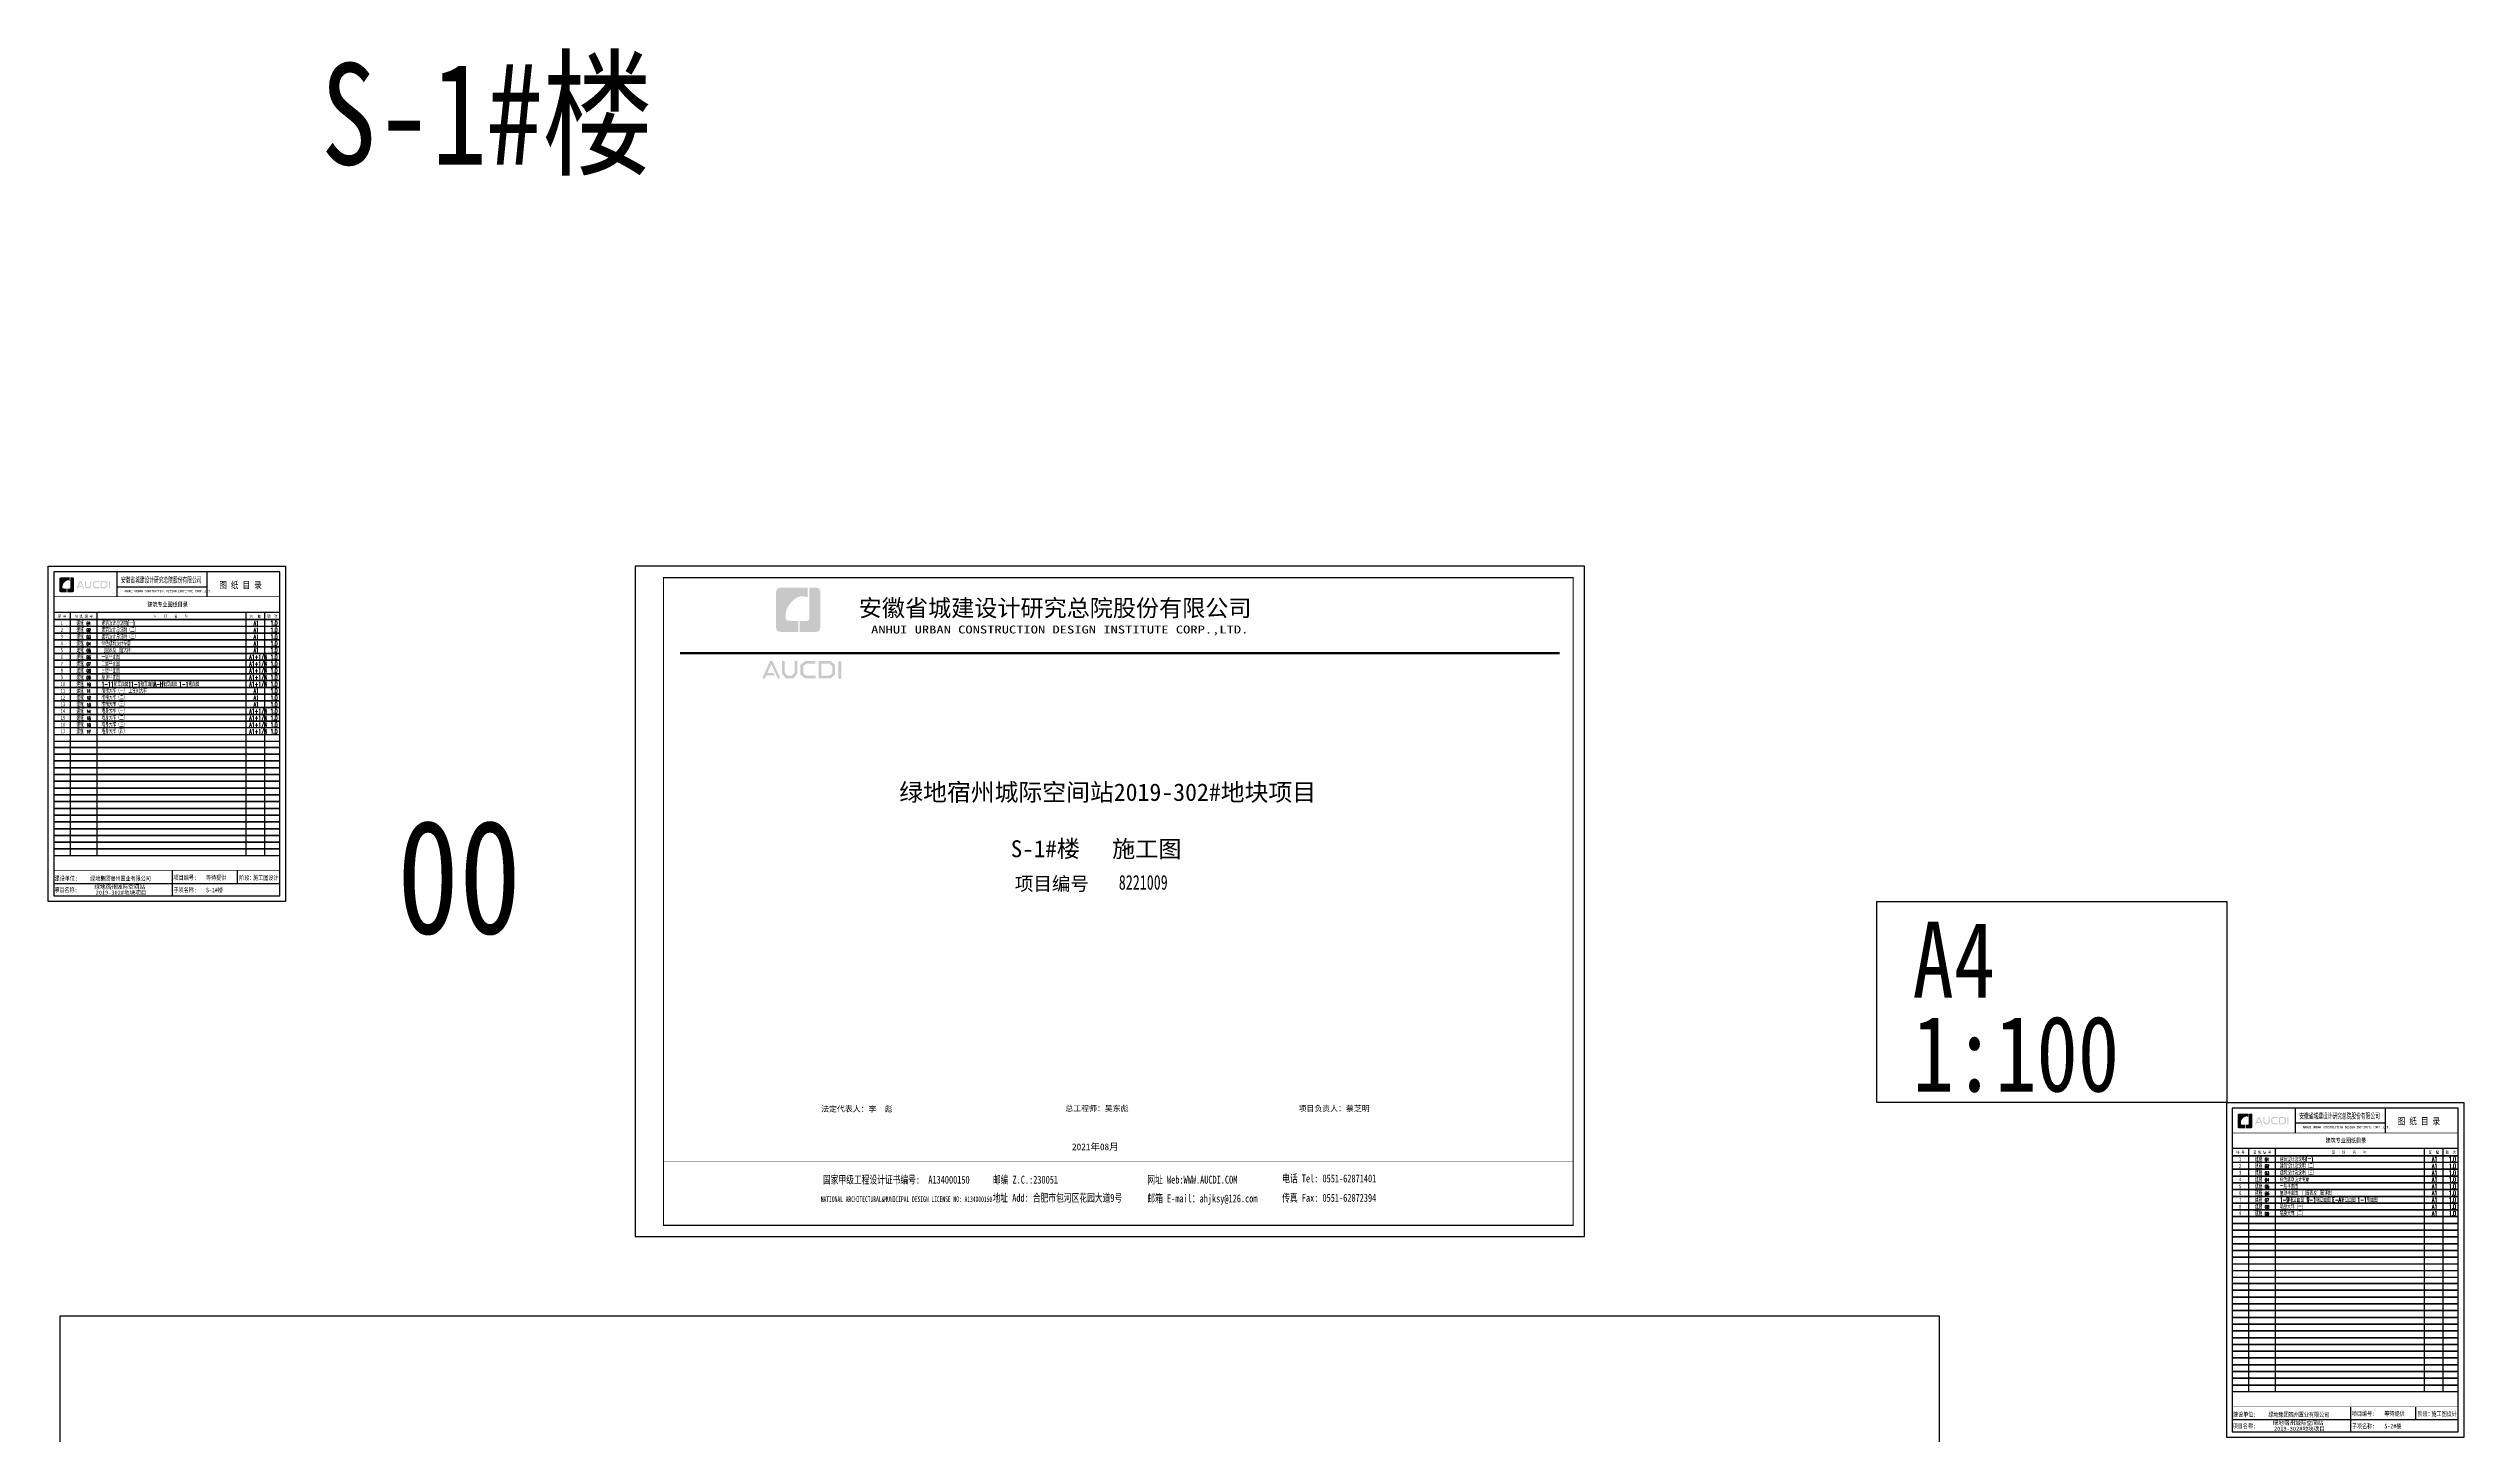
# Model space of a CAD drawing. Extents: x 1188826 to 1909461, y 608442 to 1651179.
# Drawn here: x 1226965 to 1440959, y 1528310 to 1651179 of the extents above; entities that cross this region are included whole.
import ezdxf
from ezdxf.enums import TextEntityAlignment as Align

# ---------------------------------------------------------------- set-up
doc = ezdxf.new("R2010")
doc.units = 0
doc.header["$LTSCALE"] = 1000
doc.header["$MEASUREMENT"] = 0
for name, color, linetype in [('C-Sheet-图框', 101, 'Continuous'), ('PUB_TEXT', 4, 'Continuous'), ('text', 7, 'Continuous'), ('图框', 140, 'Continuous'), ('图签文字', 147, 'Continuous')]:
    doc.layers.add(name, color=color, linetype=linetype)
doc.layers.add('DIM_MODI', color=1, linetype='Continuous', plot=False)
doc.layers.add('图签', color=147, linetype='Continuous', lineweight=18)
doc.styles.add('_HZTXT', font='txt.shx', dxfattribs={"width": 0.8, "bigfont": 'hztxt.shx'})
doc.styles.add('DIM_FONT', font='SIMPLEX.shx', dxfattribs={"width": 0.56})
doc.styles.add('HT', font='simhei.ttf')
doc.styles.add('STYLE111', font='simhei.ttf', dxfattribs={"width": 0.7})
doc.styles.add('宋体', font='', dxfattribs={"height": 50})
doc.styles.add('建筑图签-1', font='simhei.ttf', dxfattribs={"width": 0.7})
doc.styles.add('黑体', font='simhei.ttf')
doc.styles.get('宋体').set_extended_font_data('SimSun')

# ---------------------------------------------------------------- blocks, each defined once
blk = doc.blocks.new('院标5')
h = blk.add_hatch(color=150)
h.dxf.hatch_style = 1
h.set_gradient(color1=(33, 113, 253), color2=(33, 113, 253), tint=1, name='INVCURVED')
edge = h.paths.add_edge_path()
edge.add_spline(control_points=[(145923, 117120), (145941, 117121), (145949, 117120), (145976, 117120), (145976, 117120), (145976, 117120), (146652, 117120), (146652, 117120), (146652, 117120), (146652, 117120), (146652, 116145), (146652, 116145), (146652, 116145), (146652, 116145), (145129, 116145), (145129, 116145), (145129, 116145), (144888, 116145), (144693, 116317), (144693, 116581), (144693, 116581), (144693, 116581), (144693, 119627), (144693, 119627), (144693, 119627), (144693, 119868), (144860, 120063), (145129, 120063), (145129, 120063), (145129, 120063), (147494, 120063), (147494, 120063), (147494, 120063), (147494, 120063), (147494, 119224), (147494, 119224), (147494, 119224), (147494, 119224), (146503, 119404), (145872, 118560), (145872, 118560), (145540, 118141), (145525, 117619), (145546, 117380), (145546, 117380), (145567, 117141), (145546, 117380), (145546, 117380), (145546, 117380), (145546, 117380), (145578, 117105), (145923, 117120)], knot_values=[0, 0, 0, 0, 0.0714286, 0.0714286, 0.0714286, 0.1071429, 0.1428571, 0.1428571, 0.1428571, 0.1785714, 0.2142857, 0.2142857, 0.2142857, 0.25, 0.2857143, 0.2857143, 0.2857143, 0.3214286, 0.3571429, 0.3571429, 0.3571429, 0.3928571, 0.4285714, 0.4285714, 0.4285714, 0.4642857, 0.5, 0.5, 0.5, 0.5357143, 0.5714286, 0.5714286, 0.5714286, 0.6071429, 0.6428571, 0.6428571, 0.6428571, 0.6785714, 0.7142857, 0.7142857, 0.7142857, 0.75, 0.7857143, 0.7857143, 0.7857143, 0.8214286, 0.8571429, 0.8571429, 0.8571429, 0.9285714, 1, 1, 1, 1], degree=3, periodic=0)
h = blk.add_hatch(color=150)
h.dxf.hatch_style = 1
h.set_gradient(color1=(33, 113, 253), color2=(33, 113, 253), tint=1, name='INVCURVED')
edge = h.paths.add_edge_path()
edge.add_spline(control_points=[(148609, 119627), (148609, 119627), (148609, 116581), (148609, 116581), (148609, 116581), (148609, 116326), (148442, 116145), (148173, 116145), (148173, 116145), (148173, 116145), (146793, 116145), (146793, 116145), (146793, 116145), (146793, 116145), (146793, 117120), (146793, 117120), (146793, 117120), (146793, 117120), (147400, 117120), (147400, 117120), (147400, 117120), (147526, 117120), (147628, 117221), (147628, 117347), (147628, 117347), (147628, 117347), (147628, 120063), (147628, 120063), (147628, 120063), (147628, 120063), (148173, 120063), (148173, 120063), (148173, 120063), (148418, 120063), (148609, 119902), (148609, 119627)], knot_values=[0, 0, 0, 0, 0.1, 0.1, 0.1, 0.15, 0.2, 0.2, 0.2, 0.25, 0.3, 0.3, 0.3, 0.35, 0.4, 0.4, 0.4, 0.45, 0.5, 0.5, 0.5, 0.55, 0.6, 0.6, 0.6, 0.65, 0.7, 0.7, 0.7, 0.75, 0.8, 0.8, 0.8, 0.9, 1, 1, 1, 1], degree=3, periodic=0)
blk = doc.blocks.new('院标1')
h = blk.add_hatch(color=150)
h.dxf.hatch_style = 1
h.set_gradient(color1=(33, 113, 253), color2=(33, 113, 253), tint=1, name='INVCURVED')
edge = h.paths.add_edge_path()
edge.add_spline(control_points=[(116373, 648379), (116379, 648379), (116382, 648379), (116391, 648379), (116391, 648379), (116391, 648379), (116616, 648379), (116616, 648379), (116616, 648379), (116616, 648379), (116616, 648054), (116616, 648054), (116616, 648054), (116616, 648054), (116108, 648054), (116108, 648054), (116108, 648054), (116028, 648054), (115963, 648111), (115963, 648199), (115963, 648199), (115963, 648199), (115963, 649215), (115963, 649215), (115963, 649215), (115963, 649295), (116018, 649360), (116108, 649360), (116108, 649360), (116108, 649360), (116897, 649360), (116897, 649360), (116897, 649360), (116897, 649360), (116897, 649080), (116897, 649080), (116897, 649080), (116897, 649080), (116566, 649140), (116356, 648859), (116356, 648859), (116245, 648719), (116240, 648545), (116247, 648466), (116247, 648466), (116254, 648386), (116247, 648466), (116247, 648466), (116247, 648466), (116247, 648466), (116258, 648374), (116373, 648379)], knot_values=[0, 0, 0, 0, 0.0714286, 0.0714286, 0.0714286, 0.1071429, 0.1428571, 0.1428571, 0.1428571, 0.1785714, 0.2142857, 0.2142857, 0.2142857, 0.25, 0.2857143, 0.2857143, 0.2857143, 0.3214286, 0.3571429, 0.3571429, 0.3571429, 0.3928571, 0.4285714, 0.4285714, 0.4285714, 0.4642857, 0.5, 0.5, 0.5, 0.5357143, 0.5714286, 0.5714286, 0.5714286, 0.6071429, 0.6428571, 0.6428571, 0.6428571, 0.6785714, 0.7142857, 0.7142857, 0.7142857, 0.75, 0.7857143, 0.7857143, 0.7857143, 0.8214286, 0.8571429, 0.8571429, 0.8571429, 0.9285714, 1, 1, 1, 1], degree=3, periodic=0)
h = blk.add_hatch(color=150)
h.dxf.hatch_style = 1
h.set_gradient(color1=(33, 113, 253), color2=(33, 113, 253), tint=1, name='INVCURVED')
edge = h.paths.add_edge_path()
edge.add_spline(control_points=[(117268, 649215), (117268, 649215), (117268, 648199), (117268, 648199), (117268, 648199), (117268, 648114), (117212, 648054), (117123, 648054), (117123, 648054), (117123, 648054), (116663, 648054), (116663, 648054), (116663, 648054), (116663, 648054), (116663, 648379), (116663, 648379), (116663, 648379), (116663, 648379), (116865, 648379), (116865, 648379), (116865, 648379), (116907, 648379), (116941, 648413), (116941, 648455), (116941, 648455), (116941, 648455), (116941, 649360), (116941, 649360), (116941, 649360), (116941, 649360), (117123, 649360), (117123, 649360), (117123, 649360), (117204, 649360), (117268, 649306), (117268, 649215)], knot_values=[0, 0, 0, 0, 0.1, 0.1, 0.1, 0.15, 0.2, 0.2, 0.2, 0.25, 0.3, 0.3, 0.3, 0.35, 0.4, 0.4, 0.4, 0.45, 0.5, 0.5, 0.5, 0.55, 0.6, 0.6, 0.6, 0.65, 0.7, 0.7, 0.7, 0.75, 0.8, 0.8, 0.8, 0.9, 1, 1, 1, 1], degree=3, periodic=0)

msp = doc.modelspace()

# ---------------------------------------------------------------- hatches: boundary and pattern name
h = msp.add_hatch(color=150)
h.dxf.hatch_style = 1
h.set_gradient(color1=(33, 113, 253), color2=(33, 113, 253), tint=1, name='INVCURVED')
edge = h.paths.add_edge_path()
edge.add_spline(control_points=[(1229245, 1604139), (1229245, 1604139), (1229245, 1603124), (1229245, 1603124), (1229245, 1603124), (1229245, 1603038), (1229189, 1602978), (1229099, 1602978), (1229099, 1602978), (1229099, 1602978), (1228639, 1602978), (1228639, 1602978), (1228639, 1602978), (1228639, 1602978), (1228639, 1603303), (1228639, 1603303), (1228639, 1603303), (1228639, 1603303), (1228842, 1603303), (1228842, 1603303), (1228842, 1603303), (1228884, 1603303), (1228918, 1603337), (1228918, 1603379), (1228918, 1603379), (1228918, 1603379), (1228918, 1604284), (1228918, 1604284), (1228918, 1604284), (1228918, 1604284), (1229099, 1604284), (1229099, 1604284), (1229099, 1604284), (1229181, 1604284), (1229245, 1604231), (1229245, 1604139)], knot_values=[0, 0, 0, 0, 0.1, 0.1, 0.1, 0.15, 0.2, 0.2, 0.2, 0.25, 0.3, 0.3, 0.3, 0.35, 0.4, 0.4, 0.4, 0.45, 0.5, 0.5, 0.5, 0.55, 0.6, 0.6, 0.6, 0.65, 0.7, 0.7, 0.7, 0.75, 0.8, 0.8, 0.8, 0.9, 1, 1, 1, 1], degree=3, periodic=0)
h = msp.add_hatch(color=150)
h.dxf.hatch_style = 1
h.set_gradient(color1=(33, 113, 253), color2=(33, 113, 253), tint=1, name='INVCURVED')
edge = h.paths.add_edge_path()
edge.add_spline(control_points=[(1422238, 1556631), (1422238, 1556631), (1422238, 1555615), (1422238, 1555615), (1422238, 1555615), (1422238, 1555530), (1422183, 1555470), (1422093, 1555470), (1422093, 1555470), (1422093, 1555470), (1421633, 1555470), (1421633, 1555470), (1421633, 1555470), (1421633, 1555470), (1421633, 1555795), (1421633, 1555795), (1421633, 1555795), (1421633, 1555795), (1421836, 1555795), (1421836, 1555795), (1421836, 1555795), (1421877, 1555795), (1421911, 1555829), (1421911, 1555870), (1421911, 1555870), (1421911, 1555870), (1421911, 1556776), (1421911, 1556776), (1421911, 1556776), (1421911, 1556776), (1422093, 1556776), (1422093, 1556776), (1422093, 1556776), (1422175, 1556776), (1422238, 1556722), (1422238, 1556631)], knot_values=[0, 0, 0, 0, 0.1, 0.1, 0.1, 0.15, 0.2, 0.2, 0.2, 0.25, 0.3, 0.3, 0.3, 0.35, 0.4, 0.4, 0.4, 0.45, 0.5, 0.5, 0.5, 0.55, 0.6, 0.6, 0.6, 0.65, 0.7, 0.7, 0.7, 0.75, 0.8, 0.8, 0.8, 0.9, 1, 1, 1, 1], degree=3, periodic=0)
at = {"layer": '图签文字'}
h = msp.add_hatch(color=4, dxfattribs=at)
h.paths.add_polyline_path([(1232336, 1603974), (1232443, 1603974), (1232443, 1603319), (1232336, 1603319)])
h.paths.add_polyline_path([(1231696, 1603875), (1231696, 1603428), (1232003, 1603428), (1232108, 1603519), (1232108, 1603789), (1232006, 1603875)], flags=16)
h.paths.add_polyline_path([(1231596, 1603975), (1231596, 1603327), (1232040, 1603327), (1232208, 1603472), (1232208, 1603836), (1232042, 1603975)])
h.paths.add_polyline_path([(1231474, 1603978), (1231474, 1603880), (1231128, 1603880), (1231015, 1603786), (1231015, 1603514), (1231128, 1603427), (1231476, 1603427), (1231476, 1603324), (1231082, 1603324), (1230910, 1603472), (1230910, 1603836), (1231078, 1603978)])
h.paths.add_polyline_path([(1230214, 1603977), (1230316, 1603977), (1230316, 1603543), (1230413, 1603431), (1230592, 1603431), (1230689, 1603543), (1230689, 1603977), (1230786, 1603977), (1230786, 1603511), (1230646, 1603327), (1230359, 1603327), (1230214, 1603513)])
h.paths.add_polyline_path([(1229762, 1603976), (1229861, 1603976), (1230152, 1603326), (1230054, 1603326), (1229814, 1603865), (1229665, 1603535), (1229896, 1603535), (1229948, 1603437), (1229624, 1603437), (1229574, 1603324), (1229469, 1603324)])
h = msp.add_hatch(color=256, dxfattribs=at)
h.paths.add_polyline_path([(1296960, 1596863), (1297211, 1596863), (1297211, 1595323), (1296960, 1595323)])
h.paths.add_polyline_path([(1295454, 1596630), (1295454, 1595578), (1296175, 1595578), (1296424, 1595791), (1296424, 1596428), (1296183, 1596630)], flags=16)
h.paths.add_polyline_path([(1295218, 1596866), (1295218, 1595342), (1296263, 1595342), (1296660, 1595683), (1296660, 1596539), (1296269, 1596866)])
h.paths.add_polyline_path([(1294932, 1596873), (1294932, 1596643), (1294118, 1596643), (1293852, 1596421), (1293852, 1595781), (1294118, 1595577), (1294937, 1595577), (1294937, 1595333), (1294009, 1595333), (1293604, 1595681), (1293604, 1596538), (1294001, 1596873)])
h.paths.add_polyline_path([(1291966, 1596870), (1292208, 1596870), (1292208, 1595848), (1292436, 1595585), (1292857, 1595585), (1293085, 1595848), (1293085, 1596870), (1293313, 1596870), (1293313, 1595774), (1292984, 1595340), (1292309, 1595340), (1291966, 1595778)])
h.paths.add_polyline_path([(1290903, 1596867), (1291137, 1596867), (1291821, 1595338), (1291589, 1595338), (1291026, 1596607), (1290676, 1595830), (1291219, 1595830), (1291340, 1595600), (1290578, 1595600), (1290461, 1595334), (1290215, 1595334)])
h = msp.add_hatch(color=4, dxfattribs=at)
h.paths.add_polyline_path([(1425330, 1556466), (1425436, 1556466), (1425436, 1555811), (1425330, 1555811)])
h.paths.add_polyline_path([(1424690, 1556367), (1424690, 1555919), (1424996, 1555919), (1425102, 1556010), (1425102, 1556281), (1424999, 1556367)], flags=16)
h.paths.add_polyline_path([(1424589, 1556467), (1424589, 1555819), (1425033, 1555819), (1425202, 1555964), (1425202, 1556328), (1425036, 1556467)])
h.paths.add_polyline_path([(1424468, 1556470), (1424468, 1556372), (1424122, 1556372), (1424009, 1556278), (1424009, 1556006), (1424122, 1555919), (1424470, 1555919), (1424470, 1555815), (1424076, 1555815), (1423904, 1555963), (1423904, 1556328), (1424072, 1556470)])
h.paths.add_polyline_path([(1423207, 1556469), (1423310, 1556469), (1423310, 1556034), (1423407, 1555923), (1423586, 1555923), (1423683, 1556034), (1423683, 1556469), (1423780, 1556469), (1423780, 1556003), (1423640, 1555818), (1423353, 1555818), (1423207, 1556005)])
h.paths.add_polyline_path([(1422755, 1556467), (1422855, 1556467), (1423146, 1555818), (1423047, 1555818), (1422808, 1556357), (1422659, 1556027), (1422890, 1556027), (1422941, 1555929), (1422618, 1555929), (1422568, 1555816), (1422463, 1555816)])

# ---------------------------------------------------------------- linework, layer by layer
at = {"layer": 'DIM_MODI'}
msp.add_lwpolyline([(1228013, 1538844), (1394492, 1538844), (1394492, 1307860), (1228013, 1307860)], close=True, dxfattribs=at)
at = {"layer": 'text', "color": 2}
msp.add_lwpolyline([(1419959, 1557760), (1388959, 1557760), (1388959, 1575569), (1419959, 1575569)], close=True, dxfattribs=at)
at = {"layer": '图框'}
for p, q in [((1227465, 1604769), (1227465, 1576069)), ((1247465, 1604769), (1227465, 1604769)), ((1233058, 1602569), (1233058, 1604769)), ((1241028, 1603431), (1233058, 1603431)), ((1241049, 1602569), (1241049, 1604769)), ((1247465, 1576069), (1247465, 1604769)), ((1227465, 1601219), (1227465, 1577219)), ((1227465, 1601219), (1227465, 1581419)), ((1227465, 1601219), (1247465, 1601219)), ((1228909, 1601219), (1228909, 1579619)), ((1231266, 1601219), (1231266, 1579619)), ((1244476, 1601219), (1244476, 1579619)), ((1246111, 1601219), (1246111, 1579619)), ((1247465, 1600544), (1227465, 1600544)), ((1247465, 1600544), (1227465, 1600544)), ((1227465, 1600544), (1247465, 1600544)), ((1227465, 1600544), (1247465, 1600544)), ((1247465, 1599944), (1227465, 1599944)), ((1247465, 1599344), (1227465, 1599344)), ((1227465, 1599344), (1247465, 1599344)), ((1227465, 1599344), (1247465, 1599344)), ((1247465, 1599344), (1227465, 1599344)), ((1247465, 1598744), (1227465, 1598744)), ((1247465, 1598744), (1227465, 1598744)), ((1227465, 1598744), (1247465, 1598744)), ((1247465, 1598144), (1227465, 1598144)), ((1247465, 1598144), (1227465, 1598144)), ((1227465, 1598144), (1247465, 1598144)), ((1227465, 1598144), (1247465, 1598144)), ((1247465, 1597544), (1227465, 1597544)), ((1247465, 1597544), (1227465, 1597544)), ((1247465, 1597544), (1227465, 1597544)), ((1247465, 1597544), (1227465, 1597544)), ((1227465, 1597544), (1247465, 1597544)), ((1227465, 1597544), (1247465, 1597544)), ((1247465, 1596944), (1227465, 1596944)), ((1227465, 1596944), (1247465, 1596944)), ((1227465, 1596944), (1247465, 1596944)), ((1247465, 1596944), (1227465, 1596944)), ((1247465, 1596344), (1227465, 1596344)), ((1247465, 1596344), (1227465, 1596344)), ((1227465, 1596344), (1247465, 1596344)), ((1227465, 1596344), (1247465, 1596344)), ((1247465, 1595744), (1227465, 1595744)), ((1247465, 1595744), (1227465, 1595744)), ((1227465, 1595744), (1247465, 1595744)), ((1227465, 1595744), (1247465, 1595744)), ((1247465, 1595144), (1227465, 1595144)), ((1247465, 1595144), (1227465, 1595144)), ((1247465, 1595144), (1227465, 1595144)), ((1247465, 1595144), (1227465, 1595144)), ((1227465, 1595144), (1247465, 1595144)), ((1227465, 1595144), (1247465, 1595144)), ((1247465, 1594544), (1227465, 1594544)), ((1227465, 1594544), (1247465, 1594544)), ((1227465, 1594544), (1247465, 1594544)), ((1247465, 1594544), (1227465, 1594544)), ((1247465, 1593944), (1227465, 1593944)), ((1247465, 1593944), (1227465, 1593944)), ((1227465, 1593944), (1247465, 1593944)), ((1227465, 1593944), (1247465, 1593944)), ((1247465, 1593344), (1227465, 1593344)), ((1247465, 1593344), (1227465, 1593344)), ((1227465, 1593344), (1247465, 1593344)), ((1227465, 1593344), (1247465, 1593344)), ((1247465, 1592744), (1227465, 1592744)), ((1247465, 1592744), (1227465, 1592744)), ((1247465, 1592744), (1227465, 1592744)), ((1247465, 1592744), (1227465, 1592744)), ((1227465, 1592744), (1247465, 1592744)), ((1227465, 1592744), (1247465, 1592744)), ((1247465, 1592144), (1227465, 1592144)), ((1227465, 1592144), (1247465, 1592144)), ((1227465, 1592144), (1247465, 1592144)), ((1247465, 1592144), (1227465, 1592144)), ((1247465, 1591544), (1227465, 1591544)), ((1247465, 1591544), (1227465, 1591544)), ((1227465, 1591544), (1247465, 1591544)), ((1227465, 1591544), (1247465, 1591544)), ((1247465, 1590944), (1227465, 1590944)), ((1247465, 1590344), (1227465, 1590344)), ((1247465, 1589744), (1227465, 1589744)), ((1247465, 1589219), (1227465, 1589219)), ((1227465, 1589219), (1247465, 1589219)), ((1227465, 1589219), (1247465, 1589219)), ((1247465, 1589219), (1227465, 1589219)), ((1247465, 1588619), (1227465, 1588619)), ((1247465, 1588619), (1227465, 1588619)), ((1227465, 1588619), (1247465, 1588619)), ((1227465, 1588619), (1247465, 1588619)), ((1247465, 1588019), (1227465, 1588019)), ((1247465, 1588019), (1227465, 1588019)), ((1227465, 1588019), (1247465, 1588019)), ((1227465, 1588019), (1247465, 1588019)), ((1247465, 1587419), (1227465, 1587419)), ((1247465, 1587419), (1227465, 1587419)), ((1247465, 1587419), (1227465, 1587419)), ((1247465, 1587419), (1227465, 1587419)), ((1227465, 1587419), (1247465, 1587419)), ((1227465, 1587419), (1247465, 1587419)), ((1247465, 1586819), (1227465, 1586819)), ((1227465, 1586819), (1247465, 1586819)), ((1227465, 1586819), (1247465, 1586819)), ((1247465, 1586819), (1227465, 1586819)), ((1247465, 1586219), (1227465, 1586219)), ((1247465, 1586219), (1227465, 1586219)), ((1227465, 1586219), (1247465, 1586219)), ((1227465, 1586219), (1247465, 1586219)), ((1247465, 1585619), (1227465, 1585619)), ((1247465, 1585619), (1227465, 1585619)), ((1227465, 1585619), (1247465, 1585619)), ((1227465, 1585619), (1247465, 1585619)), ((1247465, 1585019), (1227465, 1585019)), ((1247465, 1585019), (1227465, 1585019)), ((1247465, 1585019), (1227465, 1585019)), ((1247465, 1585019), (1227465, 1585019)), ((1227465, 1585019), (1247465, 1585019)), ((1227465, 1585019), (1247465, 1585019)), ((1247465, 1584419), (1227465, 1584419)), ((1227465, 1584419), (1247465, 1584419)), ((1227465, 1584419), (1247465, 1584419)), ((1247465, 1584419), (1227465, 1584419)), ((1247465, 1583819), (1227465, 1583819)), ((1247465, 1583819), (1227465, 1583819)), ((1227465, 1583819), (1247465, 1583819)), ((1227465, 1583819), (1247465, 1583819)), ((1247465, 1583219), (1227465, 1583219)), ((1247465, 1583219), (1227465, 1583219)), ((1227465, 1583219), (1247465, 1583219)), ((1227465, 1583219), (1247465, 1583219)), ((1247465, 1582619), (1227465, 1582619)), ((1247465, 1582619), (1227465, 1582619)), ((1247465, 1582619), (1227465, 1582619)), ((1247465, 1582619), (1227465, 1582619)), ((1227465, 1582619), (1247465, 1582619)), ((1227465, 1582619), (1247465, 1582619)), ((1247465, 1582019), (1227465, 1582019)), ((1227465, 1582019), (1247465, 1582019)), ((1227465, 1582019), (1247465, 1582019)), ((1247465, 1582019), (1227465, 1582019)), ((1247465, 1581419), (1227465, 1581419)), ((1247465, 1581419), (1227465, 1581419)), ((1227465, 1581419), (1247465, 1581419)), ((1227465, 1581419), (1247465, 1581419)), ((1247465, 1580819), (1227465, 1580819)), ((1247465, 1580819), (1227465, 1580819)), ((1247465, 1580819), (1227465, 1580819)), ((1247465, 1580819), (1227465, 1580819)), ((1227465, 1580819), (1247465, 1580819)), ((1227465, 1580819), (1247465, 1580819)), ((1247465, 1580219), (1227465, 1580219)), ((1227465, 1580219), (1247465, 1580219)), ((1247465, 1580219), (1227465, 1580219)), ((1227465, 1580219), (1247465, 1580219)), ((1247465, 1579619), (1227465, 1579619)), ((1227465, 1577168), (1247465, 1577169)), ((1237935, 1578269), (1237935, 1576069)), ((1243710, 1578269), (1243710, 1577169)), ((1227465, 1576069), (1247465, 1576069)), ((1420459, 1557260), (1420459, 1528560)), ((1440459, 1557260), (1420459, 1557260)), ((1426052, 1555060), (1426052, 1557260)), ((1434022, 1555923), (1426052, 1555923)), ((1434043, 1555060), (1434043, 1557260)), ((1440459, 1528560), (1440459, 1557260)), ((1420459, 1553710), (1420459, 1529710)), ((1420459, 1553710), (1420459, 1533910)), ((1420459, 1553710), (1440459, 1553710)), ((1421903, 1553710), (1421903, 1532110)), ((1424260, 1553710), (1424260, 1532110)), ((1437470, 1553710), (1437470, 1532110)), ((1439104, 1553710), (1439104, 1532110)), ((1440459, 1553035), (1420459, 1553035)), ((1440459, 1553035), (1420459, 1553035)), ((1420459, 1553035), (1440459, 1553035)), ((1420459, 1553035), (1440459, 1553035)), ((1440459, 1552435), (1420459, 1552435)), ((1440459, 1551835), (1420459, 1551835)), ((1420459, 1551835), (1440459, 1551835)), ((1420459, 1551835), (1440459, 1551835)), ((1440459, 1551835), (1420459, 1551835)), ((1440459, 1551235), (1420459, 1551235)), ((1440459, 1551235), (1420459, 1551235)), ((1420459, 1551235), (1440459, 1551235)), ((1440459, 1550635), (1420459, 1550635)), ((1440459, 1550635), (1420459, 1550635)), ((1420459, 1550635), (1440459, 1550635)), ((1420459, 1550635), (1440459, 1550635)), ((1440459, 1550035), (1420459, 1550035)), ((1440459, 1550035), (1420459, 1550035)), ((1440459, 1550035), (1420459, 1550035)), ((1440459, 1550035), (1420459, 1550035)), ((1420459, 1550035), (1440459, 1550035)), ((1420459, 1550035), (1440459, 1550035)), ((1440459, 1549435), (1420459, 1549435)), ((1420459, 1549435), (1440459, 1549435)), ((1420459, 1549435), (1440459, 1549435)), ((1440459, 1549435), (1420459, 1549435)), ((1440459, 1548835), (1420459, 1548835)), ((1440459, 1548835), (1420459, 1548835)), ((1420459, 1548835), (1440459, 1548835)), ((1420459, 1548835), (1440459, 1548835)), ((1440459, 1548235), (1420459, 1548235)), ((1440459, 1548235), (1420459, 1548235)), ((1420459, 1548235), (1440459, 1548235)), ((1420459, 1548235), (1440459, 1548235)), ((1440459, 1547635), (1420459, 1547635)), ((1440459, 1547635), (1420459, 1547635)), ((1440459, 1547635), (1420459, 1547635)), ((1440459, 1547635), (1420459, 1547635)), ((1420459, 1547635), (1440459, 1547635)), ((1420459, 1547635), (1440459, 1547635)), ((1440459, 1547035), (1420459, 1547035)), ((1420459, 1547035), (1440459, 1547035)), ((1420459, 1547035), (1440459, 1547035)), ((1440459, 1547035), (1420459, 1547035)), ((1440459, 1546435), (1420459, 1546435)), ((1440459, 1546435), (1420459, 1546435)), ((1420459, 1546435), (1440459, 1546435)), ((1420459, 1546435), (1440459, 1546435)), ((1440459, 1545835), (1420459, 1545835)), ((1440459, 1545835), (1420459, 1545835)), ((1420459, 1545835), (1440459, 1545835)), ((1420459, 1545835), (1440459, 1545835)), ((1440459, 1545235), (1420459, 1545235)), ((1440459, 1545235), (1420459, 1545235)), ((1440459, 1545235), (1420459, 1545235)), ((1440459, 1545235), (1420459, 1545235)), ((1420459, 1545235), (1440459, 1545235)), ((1420459, 1545235), (1440459, 1545235)), ((1440459, 1544635), (1420459, 1544635)), ((1420459, 1544635), (1440459, 1544635)), ((1420459, 1544635), (1440459, 1544635)), ((1440459, 1544635), (1420459, 1544635)), ((1440459, 1544035), (1420459, 1544035)), ((1440459, 1544035), (1420459, 1544035)), ((1420459, 1544035), (1440459, 1544035)), ((1420459, 1544035), (1440459, 1544035)), ((1440459, 1543435), (1420459, 1543435)), ((1440459, 1542835), (1420459, 1542835)), ((1440459, 1542235), (1420459, 1542235)), ((1440459, 1541710), (1420459, 1541710)), ((1420459, 1541710), (1440459, 1541710)), ((1420459, 1541710), (1440459, 1541710)), ((1440459, 1541710), (1420459, 1541710)), ((1440459, 1541110), (1420459, 1541110)), ((1440459, 1541110), (1420459, 1541110)), ((1420459, 1541110), (1440459, 1541110)), ((1420459, 1541110), (1440459, 1541110)), ((1440459, 1540510), (1420459, 1540510)), ((1440459, 1540510), (1420459, 1540510)), ((1420459, 1540510), (1440459, 1540510)), ((1420459, 1540510), (1440459, 1540510)), ((1440459, 1539910), (1420459, 1539910)), ((1440459, 1539910), (1420459, 1539910)), ((1440459, 1539910), (1420459, 1539910)), ((1440459, 1539910), (1420459, 1539910)), ((1420459, 1539910), (1440459, 1539910)), ((1420459, 1539910), (1440459, 1539910)), ((1440459, 1539310), (1420459, 1539310)), ((1420459, 1539310), (1440459, 1539310)), ((1420459, 1539310), (1440459, 1539310)), ((1440459, 1539310), (1420459, 1539310)), ((1440459, 1538710), (1420459, 1538710)), ((1440459, 1538710), (1420459, 1538710)), ((1420459, 1538710), (1440459, 1538710)), ((1420459, 1538710), (1440459, 1538710)), ((1440459, 1538110), (1420459, 1538110)), ((1440459, 1538110), (1420459, 1538110)), ((1420459, 1538110), (1440459, 1538110)), ((1420459, 1538110), (1440459, 1538110)), ((1440459, 1537510), (1420459, 1537510)), ((1440459, 1537510), (1420459, 1537510)), ((1440459, 1537510), (1420459, 1537510)), ((1440459, 1537510), (1420459, 1537510)), ((1420459, 1537510), (1440459, 1537510)), ((1420459, 1537510), (1440459, 1537510)), ((1440459, 1536910), (1420459, 1536910)), ((1420459, 1536910), (1440459, 1536910)), ((1420459, 1536910), (1440459, 1536910)), ((1440459, 1536910), (1420459, 1536910)), ((1440459, 1536310), (1420459, 1536310)), ((1440459, 1536310), (1420459, 1536310)), ((1420459, 1536310), (1440459, 1536310)), ((1420459, 1536310), (1440459, 1536310)), ((1440459, 1535710), (1420459, 1535710)), ((1440459, 1535710), (1420459, 1535710)), ((1420459, 1535710), (1440459, 1535710)), ((1420459, 1535710), (1440459, 1535710)), ((1440459, 1535110), (1420459, 1535110)), ((1440459, 1535110), (1420459, 1535110)), ((1440459, 1535110), (1420459, 1535110)), ((1440459, 1535110), (1420459, 1535110)), ((1420459, 1535110), (1440459, 1535110)), ((1420459, 1535110), (1440459, 1535110)), ((1440459, 1534510), (1420459, 1534510)), ((1420459, 1534510), (1440459, 1534510)), ((1420459, 1534510), (1440459, 1534510)), ((1440459, 1534510), (1420459, 1534510)), ((1440459, 1533910), (1420459, 1533910)), ((1440459, 1533910), (1420459, 1533910)), ((1420459, 1533910), (1440459, 1533910)), ((1420459, 1533910), (1440459, 1533910)), ((1440459, 1533310), (1420459, 1533310)), ((1440459, 1533310), (1420459, 1533310)), ((1440459, 1533310), (1420459, 1533310)), ((1440459, 1533310), (1420459, 1533310)), ((1420459, 1533310), (1440459, 1533310)), ((1420459, 1533310), (1440459, 1533310)), ((1440459, 1532710), (1420459, 1532710)), ((1420459, 1532710), (1440459, 1532710)), ((1440459, 1532710), (1420459, 1532710)), ((1420459, 1532710), (1440459, 1532710)), ((1440459, 1532110), (1420459, 1532110)), ((1430929, 1530760), (1430929, 1528560)), ((1436703, 1530760), (1436703, 1529661)), ((1420459, 1529659), (1440459, 1529661)), ((1420459, 1528560), (1440459, 1528560))]:
    msp.add_line(p, q, dxfattribs=at)
for points in [[(1247965, 1605269), (1247965, 1575569), (1226965, 1575569), (1226965, 1605269)], [(1247965, 1605269), (1247965, 1575569), (1226965, 1575569), (1226965, 1605269)], [(1278965, 1545869), (1363065, 1545869), (1363065, 1605269), (1278965, 1605269)], [(1227465, 1576069), (1247465, 1576069), (1247465, 1604769), (1227465, 1604769)], [(1440959, 1557760), (1440959, 1528060), (1419959, 1528060), (1419959, 1557760)], [(1440959, 1557760), (1440959, 1528060), (1419959, 1528060), (1419959, 1557760)], [(1420459, 1528560), (1440459, 1528560), (1440459, 1557260), (1420459, 1557260)]]:
    msp.add_lwpolyline(points, close=True, dxfattribs=at)
at = {"layer": '图框', "const_width": 100}
msp.add_lwpolyline([(1362065, 1546869), (1362065, 1604269), (1281465, 1604269), (1281465, 1546869)], close=True, dxfattribs=at)
at = {"layer": '图框'}
for points, const_width in [([(1227465, 1602569), (1247465, 1602569)], 56.2), ([(1282934, 1597571), (1360868, 1597571)], 200), ([(1227465, 1578319), (1247465, 1578319)], 56.2), ([(1420459, 1555060), (1440459, 1555060)], 56.2), ([(1281465, 1552520), (1362065, 1552520)], 39.6), ([(1420459, 1530811), (1440459, 1530811)], 56.2)]:
    msp.add_lwpolyline(points, dxfattribs=dict(at, const_width=const_width))

# ---------------------------------------------------------------- block references
for name, p in [('院标1', (1111974, 954921)), ('院标5', (1146749, 1483318)), ('院标1', (1304968, 907412))]:
    msp.add_blockref(name, p)

# ---------------------------------------------------------------- texts
at = {"layer": 'C-Sheet-图框', "color": 7, "linetype": 'Continuous', "style": 'STYLE111', "width": 0.7}
for s, p in [('4', (1228062, 1598263)), ('3', (1228062, 1598863)), ('2', (1228062, 1599463)), ('1', (1228062, 1600063)), ('5', (1228062, 1597663)), ('6', (1228062, 1597063)), ('7', (1228062, 1596463)), ('8', (1228062, 1595863)), ('9', (1228062, 1595263)), ('10', (1228062, 1594663)), ('11', (1228062, 1594063)), ('12', (1228062, 1593463)), ('13', (1228062, 1592863)), ('14', (1228062, 1592263)), ('15', (1228062, 1591663)), ('16', (1228062, 1591063)), ('17', (1228062, 1590463)), ('3', (1421056, 1551354)), ('2', (1421056, 1551954)), ('1', (1421056, 1552554)), ('4', (1421056, 1550754)), ('5', (1421056, 1550154)), ('6', (1421056, 1549554)), ('8', (1421056, 1548354)), ('9', (1421056, 1547754)), ('7', (1421056, 1548954))]:
    msp.add_text(s, height=350, dxfattribs=at).set_placement(p)
at = {"layer": 'PUB_TEXT', "linetype": 'Continuous', "style": '_HZTXT', "width": 0.6}
for p in [(1229461, 1600021), (1229461, 1599421), (1229461, 1598821), (1229461, 1598221), (1229461, 1597621), (1229461, 1597021), (1229461, 1596421), (1229461, 1595821), (1229461, 1595221), (1229461, 1594621), (1229461, 1594021), (1229461, 1593421), (1229461, 1592821), (1229461, 1592221), (1229461, 1591621), (1229461, 1591021), (1229461, 1590421), (1422455, 1552513), (1422455, 1551913), (1422455, 1551313), (1422455, 1550713), (1422455, 1550113), (1422455, 1549513), (1422455, 1548913), (1422455, 1548313), (1422455, 1547713)]:
    msp.add_text('建施 - ', height=400, dxfattribs=at).set_placement(p)
at = {"layer": 'PUB_TEXT', "color": 1, "linetype": 'Continuous', "width": 0.6}
for s, height, style, p in [('01', 300, 'DIM_FONT', (1230351, 1600055)), ('02', 300, 'DIM_FONT', (1230351, 1599455)), ('03', 300, 'DIM_FONT', (1230351, 1598855)), ('04', 300, 'DIM_FONT', (1230351, 1598255)), ('1.0', 400, '_HZTXT', (1246647, 1600033)), ('1.0', 400, '_HZTXT', (1246647, 1599433)), ('1.0', 400, '_HZTXT', (1246647, 1598833)), ('1.0', 400, '_HZTXT', (1246647, 1598233)), ('05', 300, 'DIM_FONT', (1230351, 1597655)), ('06', 300, 'DIM_FONT', (1230351, 1597055)), ('07', 300, 'DIM_FONT', (1230351, 1596455)), ('1.0', 400, '_HZTXT', (1246647, 1597633)), ('1.0', 400, '_HZTXT', (1246647, 1597033)), ('1.0', 400, '_HZTXT', (1246647, 1596433)), ('08', 300, 'DIM_FONT', (1230351, 1595855)), ('09', 300, 'DIM_FONT', (1230351, 1595255)), ('10', 300, 'DIM_FONT', (1230351, 1594655)), ('11', 300, 'DIM_FONT', (1230351, 1594055)), ('1.0', 400, '_HZTXT', (1246647, 1595833)), ('1.0', 400, '_HZTXT', (1246647, 1595233)), ('1.0', 400, '_HZTXT', (1246647, 1594633)), ('1.0', 400, '_HZTXT', (1246647, 1594033)), ('12', 300, 'DIM_FONT', (1230351, 1593455)), ('13', 300, 'DIM_FONT', (1230351, 1592855)), ('14', 300, 'DIM_FONT', (1230351, 1592255)), ('1.0', 400, '_HZTXT', (1246647, 1593433)), ('1.0', 400, '_HZTXT', (1246647, 1592833)), ('1.0', 400, '_HZTXT', (1246647, 1592233)), ('15', 300, 'DIM_FONT', (1230351, 1591655)), ('16', 300, 'DIM_FONT', (1230351, 1591055)), ('17', 300, 'DIM_FONT', (1230351, 1590455)), ('1.0', 400, '_HZTXT', (1246647, 1591633)), ('1.0', 400, '_HZTXT', (1246647, 1591033)), ('1.0', 400, '_HZTXT', (1246647, 1590433)), ('01', 300, 'DIM_FONT', (1423345, 1552547)), ('02', 300, 'DIM_FONT', (1423345, 1551947)), ('03', 300, 'DIM_FONT', (1423345, 1551347)), ('1.0', 400, '_HZTXT', (1439641, 1552525)), ('1.0', 400, '_HZTXT', (1439641, 1551925)), ('1.0', 400, '_HZTXT', (1439641, 1551325)), ('04', 300, 'DIM_FONT', (1423345, 1550747)), ('05', 300, 'DIM_FONT', (1423345, 1550147)), ('06', 300, 'DIM_FONT', (1423345, 1549547)), ('1.0', 400, '_HZTXT', (1439641, 1550725)), ('1.0', 400, '_HZTXT', (1439641, 1550125)), ('1.0', 400, '_HZTXT', (1439641, 1549525)), ('1.0', 400, '_HZTXT', (1439641, 1548925)), ('07', 300, 'DIM_FONT', (1423345, 1548947)), ('08', 300, 'DIM_FONT', (1423345, 1548347)), ('09', 300, 'DIM_FONT', (1423345, 1547747)), ('1.0', 400, '_HZTXT', (1439641, 1548325)), ('1.0', 400, '_HZTXT', (1439641, 1547725))]:
    msp.add_text(s, height=height, dxfattribs=dict(at, style=style)).set_placement(p)
at = {"layer": 'PUB_TEXT', "color": 7, "linetype": 'Continuous', "style": '_HZTXT', "width": 0.6}
for s, p in [('建筑设计总说明(一)', (1231681, 1600033)), ('建筑设计总说明（二）', (1231681, 1599433)), ('建筑设计总说明（三）', (1231681, 1598833)), ('绿色建筑设计专篇', (1231681, 1598233)), ('A1', (1245147, 1600033)), ('A1', (1245147, 1599433)), ('A1', (1245147, 1598833)), ('A1', (1245147, 1598233)), ('一层平面图', (1231681, 1597033)), ('二层平面图', (1231681, 1596433)), ('门窗表及门窗大样', (1231681, 1597633)), ('A1+1/4', (1244766, 1597033)), ('A1+1/4', (1244766, 1596433)), ('A1', (1245147, 1597633)), ('楼梯大样（一）', (1231681, 1594033)), ('屋顶平面图', (1231681, 1595233)), ('三层平面图', (1231681, 1595833)), ('1-11轴立面图', (1231681, 1594633)), ('卫生间大样', (1234081, 1594033)), ('11-1轴立面图', (1234047, 1594633)), ('A-H轴立面图', (1236307, 1594633)), ('1-1剖面图', (1238548, 1594633)), ('A1+1/4', (1244766, 1595833)), ('A1+1/4', (1244766, 1595233)), ('A1+1/4', (1244766, 1594633)), ('A1', (1245147, 1594033)), ('楼梯大样（二）', (1231681, 1593433)), ('楼梯大样（三）', (1231681, 1592833)), ('墙身大样（一）', (1231681, 1592233)), ('A1+1/4', (1244766, 1592233)), ('A1', (1245147, 1593433)), ('A1', (1245147, 1592833)), ('墙身大样（二）', (1231681, 1591633)), ('墙身大样（三）', (1231681, 1591033)), ('墙身大样（四）', (1231681, 1590433)), ('A1+1/4', (1244766, 1591633)), ('A1+1/4', (1244766, 1591033)), ('A1+1/4', (1244766, 1590433)), ('建筑设计总说明(一)', (1424675, 1552525)), ('建筑设计总说明（二）', (1424675, 1551925)), ('建筑设计总说明（三）', (1424675, 1551325)), ('A1', (1438141, 1552525)), ('A1', (1438141, 1551925)), ('A1', (1438141, 1551325)), ('绿色建筑设计专篇', (1424675, 1550725)), ('屋顶平面图', (1424675, 1549525)), ('一层平面图', (1424675, 1550125)), ('1-9轴立面图', (1424675, 1548925)), ('门窗表及门窗详图', (1426654, 1549525)), ('9-1轴立面图', (1427041, 1548925)), ('E-A轴立面图', (1429301, 1548925)), ('1-1剖面图', (1431542, 1548925)), ('A1', (1438141, 1550725)), ('A1', (1438141, 1550125)), ('A1', (1438141, 1549525)), ('A1', (1438141, 1548925)), ('墙身大样（一）', (1424675, 1548325)), ('墙身大样（二）', (1424675, 1547725)), ('A1', (1438141, 1548325)), ('A1', (1438141, 1547725))]:
    msp.add_text(s, height=400, dxfattribs=at).set_placement(p)
at = {"layer": 'text', "color": 2, "style": '黑体', "width": 0.8}
for s, height, p in [('S-1#楼', 9000, (1251133, 1640867)), ('A4', 6729.5, (1392122, 1567043)), ('1:100', 6729.5, (1392122, 1558717))]:
    msp.add_text(s, height=height, dxfattribs=at).set_placement(p)
at = {"layer": 'text', "color": 1, "style": '黑体', "width": 0.8}
msp.add_text('00', height=10094.2, dxfattribs=at).set_placement((1257863, 1572716))
at = {"layer": '图签', "color": 7, "style": '宋体'}
msp.add_text('绿地宿州城际空间站2019-302#地块项目', height=1548.08, dxfattribs=at).set_placement((1302355, 1584479))
at = {"layer": '图签', "color": 6, "style": '宋体'}
for s, height, p in [('绿地宿州城际空间站', 356.7, (1231037, 1576684)), ('2019-302#地块项目', 356.68, (1231158, 1576176)), ('绿地宿州城际空间站', 356.7, (1424031, 1529176)), ('2019-302#地块项目', 356.68, (1424152, 1528668))]:
    msp.add_text(s, height=height, dxfattribs=at).set_placement(p)
at = {"layer": '图签文字', "color": 7, "style": '建筑图签-1'}
for s, height, width, p in [('安徽省城建设计研究总院股份有限公司', 500, 0.6, (1233395, 1603823)), ('图 纸 目 录', 600, 0.8, (1242108, 1603309)), ('序 号', 250, 0.8, (1227827, 1600720)), ('图 纸 编 号', 250, 0.8, (1229295, 1600720)), ('图    纸    名    称', 250, 0.8, (1236262, 1600720)), ('图  幅', 250, 0.8, (1244881, 1600720)), ('版  次', 250, 0.8, (1246377, 1600720)), (' 建设单位: ', 400, 0.8, (1227269, 1577418)), ('项目编号:', 400, 0.8, (1238063, 1577483)), ('阶段：', 400, 0.8, (1243882, 1577470)), ('项目名称:', 400, 0.8, (1227502, 1576395)), ('子项名称:', 400, 0.8, (1238063, 1576383)), ('安徽省城建设计研究总院股份有限公司', 500, 0.6, (1426389, 1556315)), ('图 纸 目 录', 600, 0.8, (1435101, 1555801)), ('电话 Tel: 0551-62871401', 700, 0.7, (1336281, 1550672)), ('序 号', 250, 0.8, (1420821, 1553212)), ('图 纸 编 号', 250, 0.8, (1422289, 1553212)), ('图    纸    名    称', 250, 0.8, (1429256, 1553212)), ('图  幅', 250, 0.8, (1437874, 1553212)), ('版  次', 250, 0.8, (1439371, 1553212)), ('NATIONAL ARCHITECTURAL&MUNICIPAL DESIGN LICENSE NO: A134000150', 500, 0.6, (1295405, 1548934)), ('国家甲级工程设计证书编号:  A134000150', 700, 0.7, (1295596, 1550561)), ('地址 Add: 合肥市包河区花园大道9号', 700, 0.7, (1310621, 1548954)), ('邮编 Z.C.:230051', 700, 0.7, (1310651, 1550561)), ('邮箱 E-mail：ahjksy@126.com', 700, 0.7, (1324337, 1548900)), ('网址 Web:WWW.AUCDI.COM', 700, 0.7, (1324337, 1550561)), ('传真 Fax: 0551-62872394', 700, 0.7, (1336281, 1548954)), (' 建设单位: ', 400, 0.8, (1420262, 1529909)), ('项目编号:', 400, 0.8, (1431056, 1529974)), ('阶段：', 400, 0.8, (1436876, 1529962)), ('项目名称:', 400, 0.8, (1420496, 1528887)), ('子项名称:', 400, 0.8, (1431056, 1528875))]:
    msp.add_text(s, height=height, dxfattribs=dict(at, width=width)).set_placement(p)
at = {"layer": '图签文字', "linetype": 'Continuous', "style": '建筑图签-1'}
for height, width, p in [(200, 0.91, (1233711, 1602977)), (700, 1.35, (1299861, 1599319)), (200, 0.91, (1426705, 1555468))]:
    msp.add_text('ANHUI URBAN CONSTRUCTION DESIGN INSTITUTE CORP.,LTD.', height=height, dxfattribs=dict(at, width=width)).set_placement(p)
at = {"layer": '图签文字', "style": '建筑图签-1', "width": 0.8}
for p in [(1235737, 1601694), (1428730, 1554186)]:
    msp.add_text('建筑专业图纸目录', height=400, dxfattribs=at).set_placement(p)
at = {"layer": '图签文字', "color": 7, "style": 'HT'}
msp.add_text('安徽省城建设计研究总院股份有限公司', height=1500, dxfattribs=at).set_placement((1298774, 1600829))
at = {"layer": '图签文字', "color": 2, "style": '建筑图签-1'}
msp.add_text('S-1#楼', height=1500, dxfattribs=at).set_placement((1312232, 1579489))
msp.add_text('     施工图', height=1500, dxfattribs=at).set_placement((1321734, 1579479), align=Align.CENTER)
at = {"layer": '图签文字', "color": 6, "style": '建筑图签-1', "width": 0.8}
for s, p in [('绿地集团宿州置业有限公司', (1230671, 1577403)), ('等待提供', (1240939, 1577483)), ('施工图设计', (1245115, 1577470)), ('绿地集团宿州置业有限公司', (1423665, 1529894)), ('等待提供', (1433933, 1529974)), ('施工图设计', (1438109, 1529962))]:
    msp.add_text(s, height=400, dxfattribs=at).set_placement(p)
at = {"layer": '图签文字', "color": 7, "style": '建筑图签-1'}
msp.add_text('项目编号 ', height=1200, dxfattribs=at).set_placement((1316285, 1576540), align=Align.CENTER)
at = {"layer": '图签文字', "color": 2, "style": '建筑图签-1', "width": 0.8}
for s, p in [('S-1#楼', (1240939, 1576383)), ('S-2#楼', (1433933, 1528874))]:
    msp.add_text(s, height=400, dxfattribs=at).set_placement(p)
at = {"layer": '图签文字', "color": 6, "style": '建筑图签-1'}
for s, p in [('法定代表人：李  彪', (1295436, 1556932)), ('总工程师：吴东彪', (1317072, 1556972)), ('项目负责人：蔡芝明', (1337730, 1556971))]:
    msp.add_text(s, height=500, dxfattribs=at).set_placement(p)
msp.add_text('2021年08月', height=600, dxfattribs=at).set_placement((1319728, 1553524), align=Align.CENTER)
at = {"layer": '图签文字', "color": 6, "insert": (1321807, 1577914), "char_height": 1300, "width": 14205.47, "attachment_point": 1, "style": '建筑图签-1'}
msp.add_mtext('8221009', dxfattribs=at)

doc.saveas('drawing.dxf')
